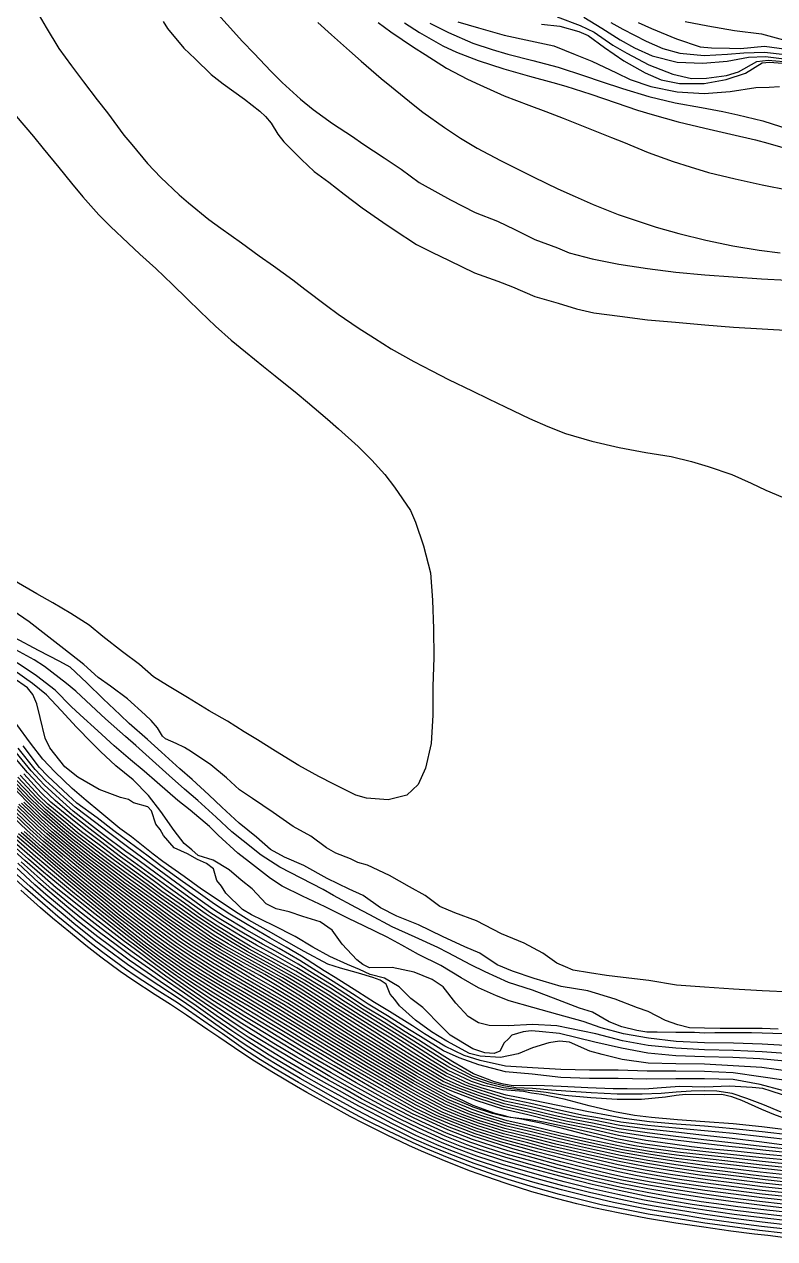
# Model space of a CAD drawing. Header units: feet. Extents: x 333642 to 335017, y 470420 to 471851.
# Drawn here: x 334074.4 to 334204.7, y 470421.7 to 470632.4 of the extents above; entities that cross this region are included whole.
import ezdxf

# ---------------------------------------------------------------- set-up
doc = ezdxf.new("R2010")
doc.units = ezdxf.units.FT
doc.header["$MEASUREMENT"] = 0
doc.layers.add('Contour', color=7, linetype='CONTINUOUS', true_color=0xffffff)

msp = doc.modelspace()

# ---------------------------------------------------------------- linework, layer by layer
at = {"layer": 'Contour', "color": 18, "linetype": 'Continuous', "true_color": 0x000000}
for points, elevation in [([(334076.979552, 470633.920244), (334078.205932, 470631.845445), (334080.414683, 470628.182269), (334082.605367, 470625.211816), (334084.703238, 470622.395664), (334087.08535, 470619.274865), (334088.836741, 470617.020813), (334091.672049, 470613.181099), (334093.07655, 470611.551765), (334095.797358, 470608.270238), (334098.089906, 470605.796779), (334101.313159, 470602.795574), (334102.906231, 470601.43143), (334106.462588, 470598.502908), (334108.511504, 470596.996484), (334112.10033, 470594.498028), (334115.206108, 470592.232044), (334117.680884, 470590.501003), (334121.012266, 470588.028168), (334123.102031, 470586.430143), (334126.866004, 470583.607769), (334128.874116, 470582.105324), (334132.360256, 470579.719165), (334135.171798, 470577.902594), (334138.091135, 470576.077236), (334142.048365, 470573.904387), (334145.133857, 470572.261932), (334148.067497, 470570.765263), (334152.163401, 470568.788939), (334154.960263, 470567.430376), (334157.858791, 470565.991425), (334162.123286, 470564.012929), (334165.309265, 470562.580624), (334168.377596, 470561.369606), (334172.89337, 470560.04834), (334177.650691, 470558.953393), (334182.286482, 470558.064121), (334186.703054, 470557.417387), (334190.219203, 470556.535754), (334193.122369, 470555.661706), (334197.22864, 470554.283681), (334200.556708, 470552.760112), (334203.121415, 470551.569858), (334207.138943, 470549.888614)], -2), ([(334107.410942, 470634.806922), (334109.634646, 470632.36286), (334112.312459, 470629.440135), (334114.300557, 470627.320644), (334117.229667, 470624.257002), (334119.195837, 470622.271463), (334122.35656, 470619.403697), (334124.544856, 470617.5871), (334127.896651, 470615.177819), (334131.406715, 470612.922215), (334133.152819, 470611.635556), (334136.877359, 470609.2416), (334139.811866, 470607.252986), (334142.960814, 470604.928699), (334146.191436, 470603.158868), (334148.416176, 470601.930282), (334152.673772, 470599.752158), (334156.528223, 470598.243323), (334159.551466, 470596.77948), (334163.056352, 470595.024399), (334166.97722, 470593.593976), (334169.014208, 470592.725924), (334172.961769, 470591.684337), (334177.608938, 470590.795991), (334182.606715, 470590.003012), (334187.50984, 470589.379983), (334192.527245, 470588.921045), (334197.468041, 470588.5727), (334202.345294, 470588.221778), (334206.825021, 470587.989611)], -3), ([(334098.529482, 470632.886872), (334099.240383, 470631.668311), (334102.094165, 470628.253099), (334104.050388, 470626.37803), (334106.869637, 470623.658296), (334108.917687, 470622.089483), (334112.646019, 470619.411631), (334115.317492, 470617.325261), (334116.282218, 470616.394589), (334117.237901, 470615.241585), (334118.440666, 470613.3499), (334119.46095, 470612.02591), (334122.507828, 470608.938386), (334124.731597, 470606.872521), (334127.280102, 470604.979213), (334129.919227, 470602.93237), (334133.080406, 470600.541812), (334136.633301, 470598.08411), (334138.623355, 470596.714868), (334142.483644, 470594.171434), (334145.162641, 470592.854555), (334148.143393, 470591.389562), (334152.527197, 470589.252289), (334156.578094, 470587.842324), (334159.165729, 470586.819167), (334163.022144, 470585.176377), (334167.064107, 470583.999452), (334170.262507, 470582.995657), (334173.269188, 470582.339383), (334177.788603, 470581.741127), (334182.575175, 470581.107115), (334187.465468, 470580.681315), (334192.518799, 470580.266648), (334197.512725, 470579.849538), (334202.513508, 470579.575537), (334207.4891, 470579.274511)], -2.5), ([(334125.37853, 470632.712686), (334127.735895, 470630.545969), (334130.857136, 470627.779021), (334132.89289, 470626.013823), (334136.356471, 470623.007536), (334138.145173, 470621.519819), (334141.919126, 470618.454921), (334143.614928, 470617.121363), (334147.351911, 470614.47746), (334150.128674, 470612.656142), (334153.041837, 470610.925524), (334157.055541, 470608.771389), (334159.711102, 470607.417647), (334162.830201, 470605.86105), (334167.032847, 470603.844059), (334170.004239, 470602.516081), (334173.158367, 470601.152392), (334177.51415, 470599.410913), (334181.675921, 470597.989733), (334184.094126, 470597.188691), (334188.043467, 470596.077797), (334192.704728, 470594.955281), (334197.386075, 470593.95006), (334201.952711, 470593.188496), (334205.619645, 470592.718275)], -3.5), ([(334135.806473, 470632.695818), (334138.01703, 470631.091394), (334141.940155, 470628.449194), (334144.01088, 470627.137493), (334147.723537, 470624.809042), (334151.352552, 470622.87939), (334153.46851, 470621.874519), (334157.726383, 470619.988066), (334161.987423, 470618.376398), (334164.942505, 470617.256916), (334167.954641, 470616.111643), (334172.295274, 470614.40216), (334176.310591, 470612.777186), (334178.428921, 470611.924308), (334182.71058, 470610.173989), (334187.014533, 470608.601462), (334189.983907, 470607.639416), (334193.182823, 470606.691622), (334197.777689, 470605.564931), (334202.497782, 470604.552315), (334207.202633, 470603.603098)], -4), ([(334140.41824, 470632.674588), (334143.025743, 470630.985267), (334147.053074, 470628.678763), (334149.439642, 470627.576851), (334153.176321, 470626.098089), (334157.62631, 470624.662414), (334162.077705, 470623.423524), (334166.148, 470622.281696), (334168.386134, 470621.653387), (334172.730281, 470620.256982), (334177.152583, 470618.747432), (334180.827023, 470617.525109), (334183.390387, 470616.73366), (334187.920604, 470615.46937), (334192.51379, 470614.381882), (334197.069276, 470613.343177), (334201.317229, 470612.335249), (334203.449234, 470611.789465), (334207.710175, 470610.540515)], -4.5), ([(334144.822557, 470632.621453), (334148.03032, 470630.950441), (334152.262554, 470629.102262), (334155.620106, 470628.041041), (334158.346301, 470627.206261), (334162.702852, 470626.092894), (334167.053889, 470624.961194), (334171.632749, 470623.430006), (334174.567046, 470622.492725), (334178.252414, 470621.285577), (334182.788691, 470619.87256), (334187.405072, 470618.795822), (334191.975549, 470617.934983), (334195.652033, 470617.264203), (334198.269964, 470616.698344), (334202.599248, 470615.660073), (334207.126311, 470614.207816)], -5), ([(334149.63967, 470632.83135), (334153.245572, 470631.772122), (334157.729874, 470630.514146), (334162.255409, 470629.513411), (334166.316866, 470628.646407), (334170.030864, 470627.176933), (334172.948525, 470626.0122), (334177.202921, 470623.995406), (334179.548197, 470622.807449), (334183.155833, 470621.608448), (334187.760001, 470620.653799), (334192.43619, 470620.368032), (334196.935236, 470620.747336), (334201.39761, 470621.459243), (334203.693581, 470621.472175), (334205.475253, 470621.608206)], -5.5), ([(334164.211618, 470632.438107), (334167.347294, 470632.076175), (334170.670133, 470631.138301), (334172.263042, 470630.464138), (334175.11186, 470628.357743), (334178.484604, 470626.052103), (334182.19544, 470623.983127), (334184.955689, 470622.761328), (334188.158185, 470622.107025), (334192.424097, 470622.114239), (334196.22668, 470622.791445), (334199.569165, 470623.941683), (334202.46723, 470625.708339), (334203.781235, 470625.833885), (334206.032662, 470625.66635)], -6), ([(334166.885427, 470633.72228), (334170.874529, 470632.17886), (334173.349821, 470631.021464), (334176.591315, 470628.78278), (334179.009705, 470627.375399), (334182.815825, 470625.382055), (334187.007321, 470623.73544), (334190.242093, 470623.005032), (334192.814388, 470623.04254), (334196.280776, 470623.530809), (334198.40099, 470624.169056), (334201.583097, 470625.953316), (334203.51262, 470626.192574), (334206.20887, 470625.916516)], -6.5), ([(334171.519603, 470633.614606), (334174.678348, 470631.73374), (334177.822516, 470629.69613), (334180.335608, 470628.336679), (334183.366403, 470626.93261), (334187.724958, 470625.819559), (334192.18663, 470625.628023), (334196.39988, 470625.974626), (334200.097027, 470626.719882), (334203.051147, 470626.807053), (334206.323982, 470626.418868)], -7), ([(334176.192114, 470632.719634), (334178.329777, 470631.5424), (334182.334413, 470629.45816), (334185.229616, 470628.177194), (334188.1954, 470627.401031), (334192.398548, 470627.006406), (334196.454605, 470627.218198), (334199.310409, 470627.456341), (334202.919786, 470627.563), (334206.480789, 470627.13687)], -7.5), ([(334180.973375, 470632.709554), (334183.289451, 470631.667321), (334187.615513, 470629.861031), (334191.71271, 470628.491129), (334193.679559, 470628.339599), (334196.828321, 470628.282313), (334198.700056, 470628.190979), (334202.884578, 470628.630682), (334206.728162, 470628.054178)], -8), ([(334189.144543, 470632.882692), (334193.085062, 470632.140879), (334197.694155, 470631.342839), (334202.343656, 470630.740536), (334206.808987, 470629.54992)], -8.5), ([(334072.974521, 470616.450372), (334075.986501, 470612.918736), (334077.714182, 470610.838343), (334080.395666, 470607.529533), (334082.575204, 470604.841085), (334084.572138, 470602.48502), (334087.360592, 470599.346931), (334089.349857, 470597.324168), (334092.418435, 470594.416409), (334094.454303, 470592.481202), (334097.215541, 470589.997238), (334100.148686, 470587.215817), (334102.655442, 470584.764203), (334104.951209, 470582.578918), (334107.614857, 470580.026586), (334110.307937, 470577.595711), (334112.780747, 470575.532424), (334115.927179, 470573.015014), (334117.947106, 470571.390979), (334121.778148, 470568.301142), (334123.576904, 470566.795415), (334127.068446, 470563.87924), (334128.964408, 470562.211457), (334132.337188, 470559.104745), (334134.717251, 470556.787615), (334136.980904, 470554.26547), (334138.669345, 470552.082996), (334141.420274, 470548.031543), (334142.336447, 470545.991593), (334143.675376, 470541.884575), (334144.908901, 470537.206904), (334145.275318, 470532.466246), (334145.433352, 470527.482176), (334145.513215, 470522.496079), (334145.299824, 470517.488758), (334145.323487, 470512.496782), (334145.054139, 470507.606223), (334144.059319, 470503.286211), (334142.773025, 470500.461889), (334140.786216, 470498.639939), (334137.568824, 470497.794185), (334133.810092, 470498.125575), (334131.979709, 470498.628457), (334128.114565, 470500.50401), (334125.511159, 470501.883946), (334122.082492, 470503.779137), (334117.992299, 470506.246286), (334114.868149, 470508.242485), (334112.601794, 470509.597066), (334109.688415, 470511.480753), (334106.473895, 470513.230621), (334102.752704, 470515.57241), (334099.286915, 470517.630335), (334096.827917, 470519.156754), (334094.386546, 470521.297223), (334091.472212, 470523.503859), (334088.035877, 470526.16319), (334085.65441, 470528.122628), (334082.470732, 470530.175098), (334079.341898, 470532.005577), (334076.608704, 470533.534689), (334072.724811, 470535.845001)], -1.5), ([(334207.496653, 470464.42322), (334202.493091, 470464.674364), (334197.508199, 470464.950474), (334192.499192, 470465.296759), (334187.608335, 470465.672186), (334182.826835, 470466.435861), (334178.345813, 470466.995715), (334175.438463, 470467.313132), (334172.51392, 470467.78813), (334169.697633, 470468.232707), (334168.321871, 470468.832813), (334166.865233, 470469.480321), (334164.422167, 470471.176161), (334161.166403, 470472.938012), (334157.255208, 470474.567868), (334152.885924, 470476.805479), (334149.122406, 470478.218561), (334146.553996, 470479.302087), (334144.014049, 470481.216611), (334141.274919, 470482.722301), (334137.807729, 470484.685205), (334133.954415, 470486.500625), (334132.332124, 470486.937505), (334131.022088, 470487.589374), (334128.468233, 470488.562776), (334126.855684, 470489.475283), (334124.170151, 470491.488696), (334121.084574, 470493.192047), (334117.629139, 470495.609562), (334114.050088, 470498.049861), (334111.745927, 470499.545523), (334109.496347, 470501.658302), (334106.770784, 470503.860456), (334103.406955, 470506.139735), (334102.191105, 470506.912815), (334100.788856, 470507.609067), (334098.937365, 470508.377922), (334098.42698, 470508.886371), (334097.553179, 470510.333151), (334096.406759, 470511.569325), (334095.386222, 470512.555398), (334092.317708, 470515.319966), (334089.381716, 470517.513618), (334087.213898, 470519.045668), (334084.730117, 470521.323191), (334081.284771, 470524.024842), (334078.146381, 470526.445296), (334075.236448, 470528.696547), (334072.483884, 470530.626991)], -2), ([(334207.557657, 470457.177693), (334204.360034, 470457.261937), (334202.498768, 470457.329665), (334200.651575, 470457.370112), (334197.490196, 470457.373472), (334194.256919, 470457.38862), (334192.498368, 470457.345917), (334190.740339, 470457.415769), (334187.505039, 470457.416995), (334184.277931, 470457.480668), (334182.491002, 470457.487954), (334180.756999, 470457.773326), (334178.13182, 470458.412219), (334175.9489, 470459.31463), (334173.036847, 470460.964215), (334170.78529, 470461.665656), (334166.99956, 470463.119031), (334162.632876, 470464.786526), (334158.45701, 470466.12934), (334154.416367, 470467.960659), (334151.927518, 470469.189446), (334147.960186, 470471.246401), (334146.203762, 470472.2118), (334142.265103, 470473.991029), (334138.240639, 470475.792272), (334134.363216, 470477.864998), (334131.952854, 470479.10133), (334128.091842, 470481.18905), (334126.267235, 470482.228119), (334122.446504, 470484.194008), (334118.789884, 470486.112368), (334115.518515, 470488.228594), (334112.409067, 470490.690516), (334110.459809, 470492.28299), (334107.713983, 470494.794005), (334104.52019, 470497.687879), (334102.226998, 470499.670798), (334099.57362, 470502.030788), (334097.244082, 470504.1461), (334093.782612, 470507.221945), (334091.973681, 470508.790023), (334088.477452, 470511.865866), (334086.914235, 470513.3468), (334083.371387, 470516.692116), (334081.708288, 470518.021059), (334077.931768, 470520.936644), (334076.113391, 470522.110064), (334072.332125, 470524.21328)], -3), ([(334205.244111, 470458.003263), (334202.510244, 470458.116594), (334199.769433, 470458.111699), (334197.499653, 470458.127215), (334195.196235, 470458.130658), (334192.496824, 470458.208546), (334189.860279, 470458.243017), (334187.852679, 470458.768737), (334185.728179, 470459.49934), (334182.723484, 470461.059844), (334180.82213, 470461.735061), (334176.975705, 470463.211199), (334172.252604, 470464.67959), (334167.575227, 470465.447032), (334162.93425, 470466.809688), (334159.16435, 470468.061187), (334156.479138, 470469.172011), (334153.504971, 470471.213356), (334150.850857, 470472.320282), (334147.004156, 470474.078503), (334142.809488, 470476.123829), (334139.063956, 470477.629286), (334136.228963, 470479.044777), (334133.216574, 470481.223498), (334130.800055, 470482.287462), (334126.970015, 470484.181374), (334122.950326, 470486.423268), (334119.565558, 470487.882648), (334117.150509, 470489.200407), (334114.700928, 470491.32562), (334111.688088, 470493.779458), (334108.692386, 470496.539276), (334106.441374, 470498.666152), (334103.538849, 470501.313966), (334101.392964, 470503.194327), (334098.226142, 470506.058078), (334095.772582, 470508.277944), (334092.621162, 470511.071163), (334091.041706, 470512.555788), (334088.113929, 470515.365668), (334085.242643, 470518.13323), (334082.353483, 470520.818711), (334080.551267, 470521.805148), (334076.851769, 470523.757723), (334072.765576, 470525.950197)], -2.5), ([(334207.359272, 470453.727562), (334202.465344, 470454.099155), (334197.502849, 470454.320272), (334192.496292, 470454.431917), (334187.527221, 470454.732891), (334182.683712, 470455.154471), (334178.239561, 470455.990203), (334173.598721, 470457.180497), (334171.382018, 470457.661909), (334166.872993, 470458.567585), (334162.634591, 470458.80308), (334158.406348, 470458.611295), (334155.100907, 470458.680892), (334153.26094, 470459.106186), (334151.478367, 470460.202337), (334149.309817, 470462.541593), (334147.123742, 470465.366546), (334145.220049, 470466.636596), (334142.062862, 470467.912785), (334138.256675, 470468.707529), (334134.320288, 470468.674542), (334133.189552, 470469.265022), (334132.109063, 470470.069476), (334129.608117, 470472.775536), (334127.871726, 470475.220219), (334125.795166, 470476.659136), (334122.738344, 470477.551092), (334120.403362, 470478.350451), (334118.128177, 470478.902179), (334116.404027, 470479.765089), (334113.951476, 470482.372374), (334112.046386, 470483.844951), (334109.942798, 470485.680895), (334107.197376, 470487.365167), (334104.574667, 470488.130725), (334103.472394, 470489.108253), (334102.168166, 470490.260124), (334100.412198, 470492.479954), (334098.106664, 470495.791194), (334095.976852, 470498.555682), (334093.287777, 470501.297142), (334090.303427, 470503.725931), (334087.666077, 470506.217992), (334086.120922, 470507.700856), (334083.443225, 470510.415735), (334080.823168, 470513.332193), (334078.24547, 470516.041678), (334075.839659, 470517.979757), (334072.666641, 470520.254558)], -4), ([(334207.529336, 470455.147165), (334202.476138, 470455.405372), (334197.505138, 470455.612059), (334192.494735, 470455.67119), (334187.541996, 470455.859217), (334182.746682, 470456.436138), (334178.425428, 470457.216712), (334174.555888, 470458.258054), (334171.393692, 470459.317905), (334167.027164, 470460.53962), (334162.66643, 470461.754339), (334158.578131, 470462.95833), (334156.380971, 470463.82134), (334153.24046, 470465.180107), (334150.232552, 470466.948567), (334146.68805, 470469.065334), (334142.821058, 470470.985423), (334139.917483, 470472.60735), (334137.377928, 470473.96412), (334133.346918, 470475.965458), (334130.664895, 470477.234959), (334126.647874, 470479.236443), (334122.728866, 470481.083244), (334119.191986, 470482.852515), (334117.128433, 470484.14804), (334113.493236, 470486.976986), (334111.489198, 470488.53518), (334108.076806, 470491.707713), (334106.56003, 470493.188874), (334103.182883, 470496.006067), (334101.080409, 470497.676376), (334097.479938, 470500.842266), (334095.200826, 470502.792737), (334092.819402, 470504.784271), (334090.019271, 470507.18232), (334087.168629, 470509.764349), (334084.133542, 470512.576454), (334082.566768, 470514.021983), (334079.7528, 470516.826024), (334076.512072, 470519.359854), (334073.153873, 470521.612468)], -3.5), ([(334206.484374, 470452.490318), (334202.065416, 470452.867634), (334197.372445, 470453.086731), (334192.497942, 470453.195364), (334187.509907, 470453.399907), (334182.641355, 470453.87917), (334178.073598, 470454.745705), (334173.440809, 470455.751919), (334170.388615, 470456.530863), (334167.313382, 470457.282397), (334163.75572, 470457.60498), (334162.368643, 470457.730341), (334161.027096, 470457.567984), (334159.042004, 470456.98212), (334158.448993, 470456.33573), (334157.71264, 470455.661062), (334156.941189, 470454.17297), (334155.9457, 470453.821292), (334154.341161, 470453.931233), (334152.279853, 470454.598402), (334148.324573, 470456.977174), (334146.872775, 470458.407282), (334143.576224, 470461.748844), (334141.499615, 470463.364243), (334139.471612, 470465.346146), (334136.906815, 470466.879703), (334134.432885, 470467.530876), (334132.613697, 470468.362281), (334130.498469, 470469.223086), (334127.461813, 470470.598612), (334124.498334, 470472.245808), (334121.404272, 470474.086321), (334117.684072, 470475.994004), (334113.835011, 470477.883929), (334112.283129, 470478.810134), (334109.390056, 470481.643766), (334108.620429, 470482.804571), (334107.857807, 470483.808321), (334107.273737, 470485.823785), (334106.026144, 470486.773486), (334104.485043, 470487.434668), (334102.723352, 470488.414861), (334100.419462, 470489.462326), (334098.578076, 470491.635343), (334097.965686, 470492.658484), (334097.22019, 470493.583269), (334096.497272, 470495.899914), (334095.842539, 470496.571482), (334093.383176, 470497.31801), (334092.50474, 470497.869471), (334091.120159, 470498.241436), (334087.416655, 470499.582038), (334083.688751, 470501.719759), (334081.473157, 470503.557039), (334078.861869, 470506.813636), (334078.048799, 470508.505595), (334077.171362, 470512.090579), (334076.575325, 470514.474648), (334075.870383, 470516.074829), (334074.973392, 470517.271197), (334072.467249, 470519.009939)], -4.5), ([(334207.385648, 470450.690847), (334202.454582, 470451.356281), (334197.476262, 470451.666783), (334192.500017, 470451.949624), (334187.523604, 470452.013499), (334182.688904, 470452.088376), (334178.203659, 470452.731955), (334174.702793, 470453.607286), (334172.563445, 470454.215186), (334169.036293, 470455.77052), (334167.307929, 470455.947022), (334165.469357, 470455.654804), (334162.595045, 470454.80032), (334160.135647, 470453.762963), (334157.090943, 470453.084518), (334153.523956, 470453.322736), (334151.683063, 470453.807646), (334147.734494, 470455.929828), (334145.114838, 470457.572996), (334142.287901, 470459.604312), (334139.545659, 470462.085453), (334138.70709, 470463.182173), (334137.893831, 470464.075202), (334137.20723, 470465.802769), (334136.158404, 470466.540793), (334134.901453, 470466.989134), (334132.43248, 470467.718551), (334129.287778, 470468.597539), (334127.120051, 470469.307565), (334122.999349, 470471.475626), (334121.120079, 470472.546535), (334117.321842, 470474.717338), (334113.409653, 470476.924998), (334111.08943, 470478.35069), (334107.687368, 470480.637722), (334105.189854, 470482.307183), (334102.184741, 470484.492713), (334098.464698, 470487.109108), (334096.786065, 470488.41336), (334093.005037, 470491.365407), (334091.006566, 470492.850312), (334087.520307, 470495.731351), (334085.161991, 470497.669573), (334082.711669, 470499.796281), (334079.713099, 470502.668985), (334077.634337, 470504.853272), (334075.507679, 470507.648659), (334073.142872, 470510.907816)], -5), ([(334205.758798, 470443.607931), (334202.595851, 470444.961813), (334199.807075, 470445.999905), (334197.30584, 470446.830428), (334194.615791, 470447.269222), (334192.457085, 470447.335319), (334190.183206, 470447.251486), (334187.544202, 470447.10648), (334184.973832, 470446.869254), (334181.633916, 470446.739498), (334177.321465, 470446.75183), (334172.803167, 470446.962248), (334168.40766, 470447.233261), (334165.896716, 470447.437614), (334162.644125, 470447.744377), (334159.713166, 470447.831579), (334157.599788, 470448.186586), (334155.483029, 470448.71531), (334152.317386, 470449.816081), (334148.344833, 470451.917615), (334146.395694, 470453.12933), (334142.668078, 470455.519419), (334139.806945, 470457.326057), (334137.010237, 470459.119519), (334133.141436, 470461.496112), (334130.85489, 470462.976968), (334127.549244, 470465.106565), (334124.215422, 470467.171845), (334121.744351, 470468.661752), (334117.693501, 470470.954092), (334114.690565, 470472.596118), (334112.226829, 470474.066329), (334108.245551, 470476.49104), (334105.973984, 470477.950509), (334102.475995, 470480.475381), (334099.760818, 470482.380482), (334097.236941, 470484.238861), (334093.395122, 470487.024211), (334091.727136, 470488.201899), (334087.866599, 470491.148972), (334085.827776, 470492.706501), (334082.663099, 470495.230188), (334079.755527, 470497.707011), (334077.627136, 470499.719438), (334074.959029, 470502.577326), (334072.688919, 470505.236344)], -7), ([(334206.024859, 470446.627157), (334204.04683, 470447.252734), (334202.581439, 470447.718289), (334200.729253, 470447.91167), (334196.82124, 470448.10208), (334192.511036, 470447.962182), (334188.116445, 470448.051269), (334184.273337, 470447.785152), (334182.112666, 470447.586645), (334179.053976, 470447.640079), (334176.608054, 470447.687702), (334172.213567, 470447.862116), (334167.605178, 470448.087613), (334163.283101, 470448.261641), (334159.255942, 470448.190047), (334157.587327, 470448.487525), (334156.036194, 470448.879809), (334152.394893, 470450.266888), (334148.795637, 470452.336392), (334146.915362, 470453.528077), (334142.896203, 470456.094164), (334140.511998, 470457.572113), (334137.194393, 470459.696772), (334133.369042, 470462.019558), (334131.539763, 470463.228696), (334127.757323, 470465.681485), (334124.924991, 470467.439924), (334121.962342, 470469.283481), (334118.016379, 470471.531753), (334115.785221, 470472.779439), (334112.487203, 470474.686609), (334108.506097, 470477.069297), (334106.623767, 470478.273235), (334102.760617, 470481.08471), (334100.659113, 470482.590843), (334097.498351, 470484.902335), (334094.125936, 470487.37746), (334092.060494, 470488.850604), (334088.170291, 470491.760962), (334086.589672, 470492.983065), (334082.92177, 470495.862175), (334080.492884, 470497.960917), (334077.873101, 470500.441171), (334075.628515, 470502.82976), (334072.993194, 470506.014627)], -6.5), ([(334206.02451, 470447.359582), (334202.115393, 470448.421614), (334197.431601, 470449.288084), (334192.498883, 470449.402643), (334187.511858, 470449.380176), (334182.478484, 470449.319336), (334177.505249, 470449.447939), (334172.512455, 470449.466608), (334167.520822, 470449.631175), (334162.549608, 470450.197975), (334157.909976, 470450.609685), (334153.318981, 470451.807314), (334149.869795, 470453.046432), (334147.14696, 470454.245764), (334143.178304, 470456.718121), (334141.26236, 470457.899795), (334137.430791, 470460.347782), (334134.079983, 470462.375187), (334132.020856, 470463.735534), (334128.028834, 470466.300695), (334125.687671, 470467.749655), (334122.21284, 470469.949509), (334118.625124, 470472.008155), (334116.677637, 470473.129034), (334112.74267, 470475.374961), (334109.075159, 470477.563879), (334107.114263, 470478.829807), (334103.160765, 470481.695154), (334101.534229, 470482.876911), (334097.800582, 470485.604267), (334095.014343, 470487.715336), (334092.347159, 470489.661115), (334089.031345, 470492.116735), (334086.854522, 470493.805244), (334083.218099, 470496.565016), (334081.250816, 470498.271022), (334078.109731, 470501.186628), (334076.299808, 470503.08315), (334073.329122, 470506.77618)], -6), ([(334206.67733, 470449.084051), (334202.242036, 470449.757524), (334197.452592, 470450.410037), (334192.500595, 470450.677292), (334187.505029, 470450.705098), (334182.497839, 470450.7259), (334177.509852, 470450.884692), (334172.509342, 470450.887949), (334167.512031, 470451.00814), (334162.607762, 470451.306381), (334157.95227, 470451.60912), (334153.514953, 470452.588791), (334150.767974, 470453.473017), (334147.400111, 470455.054482), (334143.903467, 470457.233598), (334141.80714, 470458.56932), (334137.790407, 470461.095007), (334135.214319, 470462.636209), (334132.3109, 470464.486591), (334128.362031, 470466.967155), (334126.486918, 470468.12393), (334122.534261, 470470.675629), (334119.842922, 470472.240494), (334117.017296, 470473.884468), (334113.073921, 470476.161266), (334110.086813, 470477.970953), (334107.405502, 470479.728489), (334104.163425, 470481.999502), (334101.882725, 470483.670633), (334098.127336, 470486.366362), (334095.914232, 470488.062801), (334092.627096, 470490.487833), (334089.948573, 470492.427501), (334087.053807, 470494.676693), (334083.520145, 470497.254543), (334082.021465, 470498.601564), (334078.447433, 470501.989497), (334077.052542, 470503.424879), (334074.226997, 470507.177954)], -5.5), ([(334207.532835, 470438.765841), (334202.475761, 470439.35906), (334197.456432, 470439.894255), (334192.489168, 470440.368646), (334187.51532, 470440.850875), (334182.660725, 470441.283026), (334177.934508, 470441.889411), (334173.618018, 470442.70612), (334171.465964, 470443.0242), (334167.048026, 470444.027779), (334162.332952, 470445.100277), (334157.951582, 470446.04367), (334153.511482, 470447.40384), (334150.983027, 470448.315145), (334147.498057, 470449.90833), (334143.684107, 470452.178199), (334141.807915, 470453.325283), (334137.768195, 470455.904177), (334135.232394, 470457.483337), (334132.302527, 470459.320357), (334128.320815, 470461.857751), (334126.434354, 470463.064355), (334122.660015, 470465.464078), (334119.845608, 470467.153327), (334116.898869, 470468.819765), (334112.927079, 470471.011881), (334109.769523, 470472.831023), (334107.359454, 470474.29855), (334103.514719, 470476.916422), (334101.673179, 470478.196064), (334097.870102, 470480.912773), (334095.383523, 470482.747765), (334092.463694, 470484.85976), (334089.210074, 470487.250657), (334087.009087, 470488.914474), (334083.248, 470491.771782), (334081.587899, 470493.160491), (334078.088091, 470496.150794), (334076.056564, 470498.08392), (334073.076327, 470501.253539)], -9), ([(334207.546275, 470439.604326), (334202.458649, 470440.22216), (334197.456717, 470440.728834), (334192.489738, 470441.163453), (334187.642204, 470441.55772), (334182.937592, 470441.9494), (334178.539673, 470442.505643), (334176.376499, 470442.916942), (334172.076474, 470443.700501), (334167.336972, 470444.702252), (334162.534418, 470445.692679), (334158.032248, 470446.575113), (334153.686157, 470447.822395), (334151.648676, 470448.543472), (334147.686073, 470450.402707), (334144.353014, 470452.411757), (334142.044374, 470453.857562), (334138.023569, 470456.433489), (334136.030604, 470457.683841), (334132.520952, 470459.861934), (334128.765104, 470462.243072), (334126.899354, 470463.427566), (334122.857625, 470465.987173), (334120.493946, 470467.384164), (334117.075317, 470469.319349), (334113.120959, 470471.487946), (334110.491976, 470473.034435), (334107.570662, 470474.828569), (334104.09723, 470477.154257), (334101.856045, 470478.73676), (334098.071775, 470481.407955), (334095.991959, 470482.960564), (334092.661993, 470485.386082), (334089.813971, 470487.460641), (334087.186851, 470489.448583), (334083.657973, 470492.094573), (334081.947271, 470493.515582), (334078.270996, 470496.587532), (334076.507597, 470498.261032), (334073.277232, 470501.730799)], -8.5), ([(334207.547837, 470440.440239), (334202.441564, 470441.08523), (334197.456999, 470441.563539), (334192.558978, 470441.915772), (334187.798315, 470442.303473), (334183.28731, 470442.661258), (334180.343817, 470443.010598), (334176.875766, 470443.692179), (334172.454728, 470444.719701), (334168.132143, 470445.852048), (334164.16466, 470446.653533), (334162.473312, 470446.934812), (334161.043544, 470447.173675), (334157.461428, 470447.493267), (334154.131561, 470448.262845), (334152.007982, 470448.959748), (334147.894741, 470450.913146), (334145.041361, 470452.648236), (334142.264205, 470454.405368), (334138.442468, 470456.856303), (334136.614926, 470458.014305), (334132.727638, 470460.414481), (334129.456746, 470462.4866), (334127.128623, 470463.967717), (334123.072809, 470466.508126), (334121.140493, 470467.632809), (334117.245225, 470469.833218), (334113.333207, 470471.953136), (334111.205482, 470473.233203), (334107.765521, 470475.361388), (334104.686718, 470477.383763), (334102.028412, 470479.284756), (334098.285958, 470481.894051), (334096.588588, 470483.180176), (334092.873094, 470485.91485), (334090.439051, 470487.681138), (334087.393888, 470490.003361), (334084.3515, 470492.27332), (334082.16858, 470494.043925), (334078.499669, 470497.056879), (334076.990486, 470498.489126), (334073.684675, 470502.074113)], -8), ([(334208.276765, 470441.808532), (334204.521527, 470443.205466), (334202.407438, 470444.066471), (334198.964013, 470445.630596), (334197.229353, 470446.258582), (334195.494439, 470446.694975), (334192.462761, 470446.640772), (334189.161948, 470446.697379), (334187.545341, 470446.481307), (334185.708709, 470446.234941), (334181.529849, 470445.832513), (334177.340671, 470445.81404), (334172.749957, 470446.088444), (334168.24423, 470446.524467), (334164.968318, 470447.010137), (334162.54314, 470447.311605), (334160.42265, 470447.510875), (334157.560405, 470447.854994), (334154.826482, 470448.511489), (334152.194594, 470449.387133), (334148.115667, 470451.420508), (334145.725275, 470452.886844), (334142.465431, 470454.962388), (334139.117917, 470457.096594), (334136.820956, 470458.560761), (334132.929109, 470460.960778), (334130.155444, 470462.729909), (334127.341099, 470464.530414), (334123.530399, 470466.887788), (334121.530675, 470468.055449), (334117.423743, 470470.363401), (334113.611555, 470472.398756), (334111.889841, 470473.463506), (334107.972887, 470475.900424), (334105.303671, 470477.636392), (334102.237, 470479.865546), (334098.894802, 470482.199061), (334096.988874, 470483.633183), (334093.123643, 470486.466818), (334091.084652, 470487.927673), (334087.620331, 470490.572306), (334085.081751, 470492.479664), (334082.406392, 470494.620217), (334079.019885, 470497.432759), (334077.364637, 470498.999951), (334074.304646, 470502.319476)], -7.5), ([(334207.744394, 470436.494928), (334203.116536, 470436.982781), (334199.633376, 470437.365069), (334196.72056, 470437.68153), (334192.213902, 470438.17407), (334187.447035, 470438.728382), (334182.534961, 470439.392981), (334177.631892, 470440.159519), (334172.912962, 470441.170032), (334168.428593, 470442.065642), (334165.964366, 470442.600359), (334161.912053, 470443.621914), (334157.611638, 470444.575687), (334153.116198, 470446.020324), (334149.012965, 470447.620972), (334146.891537, 470448.496108), (334142.804315, 470450.867569), (334140.029315, 470452.538769), (334137.160098, 470454.334206), (334133.222909, 470456.753993), (334131.293433, 470457.964857), (334127.634841, 470460.325328), (334124.433185, 470462.420837), (334122.076924, 470463.900165), (334118.03017, 470466.420122), (334116.16652, 470467.48873), (334112.432758, 470469.539395), (334108.417422, 470471.82914), (334106.145792, 470473.204334), (334102.668735, 470475.545191), (334100.072273, 470477.364934), (334097.267615, 470479.427483), (334093.570287, 470482.116893), (334091.879854, 470483.364439), (334088.017613, 470486.288283), (334086.019183, 470487.821702), (334082.734595, 470490.452002), (334080.15827, 470492.605002), (334077.593763, 470494.883884), (334074.767091, 470497.589111), (334072.578788, 470499.868319)], -10.5), ([(334207.948563, 470437.09066), (334203.570285, 470437.556872), (334201.457546, 470437.751695), (334197.031994, 470438.309037), (334192.356783, 470438.83834), (334187.515573, 470439.385211), (334182.548377, 470440.042309), (334177.685757, 470440.736958), (334173.043411, 470441.692838), (334168.991276, 470442.462867), (334166.576697, 470442.974693), (334162.05312, 470444.092763), (334157.717612, 470445.051386), (334153.238549, 470446.483822), (334149.656208, 470447.86136), (334147.110516, 470448.956283), (334143.019117, 470451.34201), (334140.683416, 470452.7502), (334137.340878, 470454.850234), (334133.65183, 470457.1196), (334131.804228, 470458.290937), (334127.849401, 470460.839296), (334125.106073, 470462.632693), (334122.286342, 470464.420552), (334118.576523, 470466.710528), (334116.524376, 470467.87249), (334112.588012, 470470.027369), (334108.608408, 470472.27765), (334106.704345, 470473.422613), (334102.857903, 470476.051878), (334100.690225, 470477.560731), (334097.467681, 470479.919473), (334094.16061, 470482.325193), (334092.077679, 470483.843889), (334088.207954, 470486.740601), (334086.529017, 470488.01771), (334082.895975, 470490.885595), (334080.635218, 470492.773466), (334077.763145, 470495.300825), (334075.19782, 470497.755745), (334072.73819, 470500.330241)], -10), ([(334205.901088, 470437.966868), (334201.970103, 470438.466923), (334197.268635, 470439.049895), (334192.469163, 470439.583836), (334187.515903, 470440.117985), (334182.595944, 470440.668283), (334177.789642, 470441.322162), (334173.282625, 470442.216377), (334170.234496, 470442.744999), (334166.85545, 470443.48979), (334162.208369, 470444.594812), (334157.837008, 470445.54949), (334153.363326, 470446.955655), (334150.315146, 470448.089307), (334147.309191, 470449.425525), (334143.255063, 470451.811716), (334141.339262, 470452.969885), (334137.544555, 470455.375133), (334134.435102, 470457.301247), (334132.066798, 470458.798065), (334128.081849, 470461.353788), (334125.777314, 470462.845291), (334122.473134, 470464.942258), (334119.20364, 470466.931958), (334116.71396, 470468.335176), (334112.744803, 470470.521017), (334109.049324, 470472.614576), (334107.119954, 470473.777382), (334103.073627, 470476.562841), (334101.309329, 470477.77904), (334097.671415, 470480.413772), (334094.769262, 470482.535599), (334092.271324, 470484.342312), (334088.629474, 470487.046634), (334086.839638, 470488.402855), (334083.067938, 470491.327926), (334081.114182, 470492.958053), (334077.927364, 470495.724239), (334075.626125, 470497.920799), (334072.898638, 470500.788789)], -9.5), ([(334207.513696, 470434.557435), (334202.508842, 470435.067212), (334197.482711, 470435.620762), (334192.571016, 470436.140786), (334187.799159, 470436.692482), (334183.275218, 470437.309056), (334180.39499, 470437.759027), (334176.943593, 470438.47496), (334172.474723, 470439.575423), (334168.082121, 470440.741538), (334164.056222, 470441.720562), (334162.346391, 470442.072619), (334160.742143, 470442.383055), (334157.752375, 470442.840653), (334155.661963, 470443.365351), (334152.325451, 470444.464164), (334148.124481, 470446.27248), (334145.334674, 470447.737266), (334142.265356, 470449.464705), (334138.263693, 470451.83776), (334136.445495, 470452.952613), (334132.618183, 470455.293807), (334129.314066, 470457.32803), (334127.030863, 470458.789166), (334123.025037, 470461.313803), (334120.744531, 470462.731241), (334117.27788, 470464.82674), (334113.522497, 470466.986145), (334111.691317, 470468.074576), (334107.796421, 470470.367475), (334104.358879, 470472.52578), (334102.141335, 470474.005855), (334098.258207, 470476.809775), (334096.651566, 470478.007606), (334092.909329, 470480.781244), (334090.403415, 470482.686211), (334087.504502, 470484.92464), (334084.47557, 470487.305006), (334082.213695, 470489.179775), (334078.727562, 470492.098771), (334077.05416, 470493.638481), (334073.488729, 470497.050025)], -12), ([(334207.515526, 470435.19854), (334202.507768, 470435.696054), (334197.52205, 470436.229218), (334192.717313, 470436.708997), (334188.11556, 470437.224705), (334184.683205, 470437.684156), (334181.778814, 470438.116833), (334177.282054, 470439.001199), (334172.681168, 470440.108647), (334168.10103, 470441.11496), (334164.543515, 470441.880194), (334162.242428, 470442.306347), (334158.789471, 470442.686051), (334157.567744, 470443.021476), (334156.137074, 470443.409097), (334152.312613, 470444.742098), (334148.304017, 470446.6977), (334145.920783, 470447.957364), (334142.438563, 470449.92854), (334138.757966, 470452.126901), (334136.788183, 470453.343239), (334132.806511, 470455.787987), (334129.974659, 470457.534479), (334127.238869, 470459.29087), (334123.2603, 470461.82494), (334121.409246, 470462.963213), (334117.493855, 470465.360486), (334114.397368, 470467.141514), (334111.977255, 470468.543796), (334108.010792, 470470.861495), (334104.962498, 470472.754862), (334102.318231, 470474.516813), (334098.851658, 470476.997809), (334096.871578, 470478.470385), (334093.086495, 470481.257973), (334090.935124, 470482.878059), (334087.673757, 470485.379748), (334084.990727, 470487.47275), (334082.39267, 470489.601658), (334079.200682, 470492.270879), (334077.242243, 470494.050074), (334073.909576, 470497.239359)], -11.5), ([(334207.517286, 470435.839657), (334202.575517, 470436.326202), (334197.756019, 470436.832992), (334193.220413, 470437.274604), (334190.24801, 470437.624121), (334186.894965, 470438.05218), (334182.297429, 470438.699767), (334177.551889, 470439.577177), (334172.829046, 470440.647031), (334168.245258, 470441.596522), (334165.204539, 470442.293245), (334161.785717, 470443.161013), (334157.517683, 470444.119424), (334153.007867, 470445.568202), (334148.636862, 470447.283627), (334146.483973, 470448.171265), (334142.613398, 470450.396311), (334139.386321, 470452.335098), (334136.980434, 470453.83265), (334133.007121, 470456.276404), (334130.637986, 470457.746167), (334127.437786, 470459.805643), (334123.754958, 470462.180234), (334121.826332, 470463.369033), (334117.739968, 470465.89445), (334115.286801, 470467.30484), (334112.221721, 470469.034075), (334108.214954, 470471.350198), (334105.560211, 470472.979554), (334102.49125, 470475.031955), (334099.458138, 470477.180104), (334097.07347, 470478.944353), (334093.268093, 470481.727372), (334091.456654, 470483.078419), (334087.842216, 470485.834567), (334085.50592, 470487.64286), (334082.566019, 470490.025466), (334079.678847, 470492.43854), (334077.421097, 470494.466109), (334074.336707, 470497.417998)], -11), ([(334207.67539, 470431.374417), (334202.99851, 470431.879859), (334198.963263, 470432.365556), (334196.570317, 470432.656481), (334192.134952, 470433.225588), (334187.406696, 470433.915519), (334182.562456, 470434.699098), (334177.750815, 470435.560302), (334173.098262, 470436.601041), (334169.469894, 470437.409492), (334166.699991, 470438.057729), (334162.190386, 470439.218312), (334157.709619, 470440.323391), (334153.249033, 470441.69805), (334149.961815, 470442.900964), (334147.198244, 470444.053956), (334143.029314, 470446.24893), (334140.542342, 470447.639967), (334137.303225, 470449.521809), (334133.305149, 470451.873307), (334131.458542, 470452.972442), (334127.625512, 470455.281404), (334124.292668, 470457.325), (334122.007738, 470458.729522), (334117.960646, 470461.201903), (334115.663057, 470462.56544), (334112.304239, 470464.524468), (334108.315387, 470466.847649), (334106.343322, 470468.061142), (334102.707427, 470470.39835), (334099.644642, 470472.473786), (334097.205262, 470474.267645), (334093.513753, 470477.04059), (334091.862027, 470478.328938), (334088.051862, 470481.394713), (334086.174389, 470482.906481), (334082.806792, 470485.687017), (334080.461664, 470487.658449), (334077.587745, 470490.10881), (334074.873623, 470492.531676), (334072.493041, 470494.78568)], -14.5), ([(334207.860712, 470431.948493), (334203.410552, 470432.413083), (334200.953487, 470432.683549), (334196.989603, 470433.181988), (334192.3257, 470433.774267), (334187.499556, 470434.476737), (334182.623904, 470435.249547), (334177.876522, 470436.086309), (334173.376445, 470437.094809), (334170.773634, 470437.637836), (334166.965624, 470438.53792), (334162.333786, 470439.701059), (334157.842369, 470440.7811), (334153.406399, 470442.134395), (334150.71364, 470443.101993), (334147.408, 470444.497577), (334143.242627, 470446.703574), (334141.185072, 470447.852645), (334137.486606, 470450.000345), (334133.824357, 470452.169185), (334131.825455, 470453.362945), (334127.820249, 470455.792485), (334124.985879, 470457.54507), (334122.233649, 470459.248149), (334118.202819, 470461.727897), (334116.398842, 470462.791252), (334112.496202, 470465.049302), (334108.720335, 470467.230832), (334106.866827, 470468.369558), (334102.91516, 470470.902447), (334100.269724, 470472.685216), (334097.401501, 470474.791512), (334094.146198, 470477.223659), (334092.098142, 470478.81379), (334088.269124, 470481.861998), (334086.706222, 470483.106838), (334082.979653, 470486.152465), (334080.968319, 470487.841141), (334077.76909, 470490.557325), (334075.369889, 470492.717801), (334072.688641, 470495.265909)], -14), ([(334206.51064, 470432.715866), (334202.112301, 470433.197784), (334197.361874, 470433.773495), (334192.499498, 470434.368909), (334187.535537, 470435.045871), (334182.702685, 470435.786061), (334178.043492, 470436.590923), (334174.114687, 470437.464618), (334171.614167, 470437.973827), (334167.143614, 470439.030237), (334162.44576, 470440.179721), (334157.956643, 470441.2357), (334153.597011, 470442.547186), (334151.463823, 470443.29809), (334147.598009, 470444.943722), (334143.559379, 470447.088407), (334141.704703, 470448.128076), (334137.666433, 470450.473561), (334134.480078, 470452.373814), (334132.042641, 470453.835635), (334128.024761, 470456.283674), (334125.669566, 470457.752945), (334122.433942, 470459.767141), (334118.771544, 470462.028496), (334116.702348, 470463.247606), (334112.68988, 470465.568728), (334109.487946, 470467.420334), (334107.135442, 470468.85287), (334103.135438, 470471.40284), (334100.896215, 470472.899695), (334097.594189, 470475.307545), (334094.788888, 470477.400109), (334092.314197, 470479.30542), (334088.774398, 470482.091685), (334086.938847, 470483.543854), (334083.156293, 470486.609868), (334081.464142, 470488.030869), (334077.939997, 470491.009107), (334075.861406, 470492.90432), (334072.888232, 470495.741952)], -13.5), ([(334207.27927, 470433.298772), (334202.465048, 470433.81302), (334197.487302, 470434.390927), (334192.499416, 470434.96816), (334187.582484, 470435.599076), (334182.802706, 470436.305696), (334178.262474, 470437.068514), (334175.293307, 470437.717091), (334171.884035, 470438.439501), (334167.281592, 470439.512434), (334162.546789, 470440.65209), (334158.071234, 470441.685755), (334154.174664, 470442.837518), (334151.908939, 470443.636167), (334147.776729, 470445.389266), (334144.146734, 470447.308438), (334141.904745, 470448.567589), (334137.847476, 470450.938553), (334135.140043, 470452.567374), (334132.24249, 470454.318602), (334128.244167, 470456.764006), (334126.340368, 470457.963722), (334122.626629, 470460.286585), (334119.421924, 470462.269875), (334116.901192, 470463.763507), (334112.896713, 470466.08191), (334110.264625, 470467.607304), (334107.373693, 470469.34807), (334103.360885, 470471.892928), (334101.508212, 470473.119539), (334097.789861, 470475.82275), (334095.433779, 470477.578539), (334092.522055, 470479.796267), (334089.314789, 470482.292466), (334087.132494, 470484.006837), (334083.461179, 470486.956626), (334081.839384, 470488.317534), (334078.113884, 470491.454139), (334076.343799, 470493.093245), (334073.089309, 470496.212416)], -13), ([(334207.508169, 470433.916694), (334202.509941, 470434.438364), (334197.48494, 470435.005858), (334192.499313, 470435.567415), (334187.645612, 470436.143675), (334182.939461, 470436.811014), (334178.569761, 470437.518943), (334176.457842, 470437.97514), (334172.078938, 470438.92535), (334167.40024, 470439.991493), (334162.653515, 470441.120489), (334158.217443, 470442.123244), (334154.980891, 470443.068914), (334152.148974, 470444.066509), (334147.951526, 470445.833747), (334144.741538, 470447.523948), (334142.088776, 470449.012929), (334138.045208, 470451.394063), (334135.798462, 470452.758366), (334132.432579, 470454.805968), (334128.663538, 470457.119326), (334126.806371, 470458.300843), (334122.819978, 470460.802722), (334120.081889, 470462.502294), (334117.090042, 470464.291059), (334113.127696, 470466.580082), (334111.036678, 470467.804658), (334107.589877, 470469.85495), (334103.756712, 470472.274997), (334101.935399, 470473.47975), (334097.994564, 470476.337222), (334096.072364, 470477.769058), (334092.722524, 470480.286517), (334089.859564, 470482.488782), (334087.318288, 470484.469737), (334083.964807, 470487.135336), (334082.031585, 470488.749143), (334078.295781, 470491.886917), (334076.815185, 470493.26513), (334073.267584, 470496.659132)], -12.5), ([(334207.221333, 470428.214313), (334202.433326, 470428.746081), (334197.505707, 470429.360341), (334192.513033, 470430.029264), (334187.630508, 470430.748226), (334182.887177, 470431.535813), (334178.482064, 470432.355886), (334176.184416, 470432.858358), (334172.089238, 470433.842654), (334167.539372, 470435.011996), (334163.005105, 470436.224678), (334159.232852, 470437.256013), (334156.713706, 470438.031604), (334152.480866, 470439.377674), (334148.135023, 470441.038224), (334144.656777, 470442.584935), (334142.022944, 470443.826364), (334137.895319, 470446.072416), (334135.254879, 470447.572768), (334132.287961, 470449.256225), (334128.202976, 470451.638456), (334126.167219, 470452.826097), (334122.520777, 470454.983985), (334118.917867, 470457.181956), (334116.86714, 470458.417095), (334112.88303, 470460.83339), (334110.239274, 470462.457551), (334107.285133, 470464.290738), (334103.312493, 470466.818331), (334101.445113, 470468.082861), (334097.806802, 470470.653187), (334095.186404, 470472.605459), (334092.448745, 470474.745594), (334089.303145, 470477.253735), (334087.105597, 470479.039797), (334083.492386, 470481.993515), (334081.864348, 470483.350043), (334078.123454, 470486.492976), (334076.381867, 470487.979614), (334072.939311, 470490.981622)], -17), ([(334207.509479, 470428.85497), (334202.508593, 470429.393231), (334197.5049, 470430.013164), (334192.590616, 470430.672592), (334187.811779, 470431.364418), (334183.28344, 470432.110263), (334180.495908, 470432.6241), (334176.957476, 470433.363941), (334172.420814, 470434.432935), (334167.803616, 470435.584892), (334163.308267, 470436.745618), (334160.682261, 470437.461712), (334157.063867, 470438.486191), (334152.679737, 470439.864259), (334148.326674, 470441.523421), (334145.309487, 470442.827038), (334142.246885, 470444.327004), (334138.15131, 470446.604812), (334136.121312, 470447.776258), (334132.52445, 470449.819273), (334128.65508, 470452.078703), (334126.746173, 470453.190797), (334122.738571, 470455.566734), (334119.686251, 470457.437263), (334117.111058, 470458.985808), (334113.097623, 470461.417918), (334110.989096, 470462.693798), (334107.491546, 470464.822906), (334103.700462, 470467.198613), (334101.894555, 470468.402318), (334097.993421, 470471.133032), (334095.751378, 470472.79492), (334092.638045, 470475.218847), (334089.834109, 470477.442837), (334087.296428, 470479.517107), (334084.030049, 470482.197879), (334082.073123, 470483.836957), (334078.423922, 470486.928957), (334076.824788, 470488.299242), (334073.132592, 470491.514384)], -16.5), ([(334207.509872, 470429.492945), (334202.510464, 470430.036223), (334197.547817, 470430.649353), (334192.735879, 470431.28772), (334188.128369, 470431.941405), (334184.753515, 470432.487712), (334181.784958, 470433.017698), (334177.284951, 470433.923225), (334172.643024, 470435.004864), (334168.012431, 470436.124363), (334164.016459, 470437.130995), (334161.572049, 470437.796574), (334157.28719, 470438.946521), (334152.831321, 470440.339018), (334148.494239, 470441.983508), (334145.962029, 470443.046972), (334142.452137, 470444.820512), (334138.591303, 470446.989949), (334136.689477, 470448.093629), (334132.718336, 470450.357564), (334129.362802, 470452.319224), (334126.993896, 470453.709897), (334122.956806, 470456.126495), (334120.45151, 470457.670378), (334117.331495, 470459.557723), (334113.428159, 470461.921452), (334111.637188, 470462.997417), (334107.694544, 470465.357052), (334104.360603, 470467.420653), (334102.119149, 470468.887919), (334098.190399, 470471.609622), (334096.310704, 470472.99596), (334092.816965, 470475.695881), (334090.366372, 470477.631166), (334087.485786, 470479.981698), (334084.563729, 470482.375222), (334082.261355, 470484.304797), (334078.930888, 470487.124917), (334077.028663, 470488.762001), (334073.398528, 470491.939161)], -16), ([(334207.510282, 470430.130915), (334202.527507, 470430.676402), (334197.666854, 470431.265505), (334192.989029, 470431.873578), (334188.988424, 470432.422762), (334186.592, 470432.806373), (334182.154915, 470433.562081), (334177.498679, 470434.47039), (334172.800558, 470435.549561), (334168.20237, 470436.629787), (334165.081248, 470437.38879), (334161.815764, 470438.267361), (334157.438858, 470439.402698), (334152.960954, 470440.798686), (334148.651484, 470442.414622), (334146.599328, 470443.251437), (334142.631958, 470445.300032), (334139.230217, 470447.210377), (334136.909326, 470448.561255), (334132.895633, 470450.876273), (334130.068686, 470452.539679), (334127.21776, 470454.233681), (334123.196568, 470456.665591), (334121.203763, 470457.891947), (334117.540359, 470460.113866), (334114.167668, 470462.140056), (334111.886462, 470463.494525), (334107.893128, 470465.866703), (334105.023971, 470467.62665), (334102.318414, 470469.38107), (334098.442227, 470472.046236), (334096.814662, 470473.243491), (334092.997943, 470476.171858), (334090.895838, 470477.824032), (334087.674323, 470480.447475), (334085.101929, 470482.548996), (334082.446884, 470484.764173), (334079.438381, 470487.304197), (334077.219561, 470489.211097), (334073.883191, 470492.144813)], -15.5), ([(334207.525678, 470430.766248), (334202.681045, 470431.293277), (334197.984311, 470431.863502), (334193.980949, 470432.374006), (334191.581761, 470432.695486), (334187.150645, 470433.350278), (334182.416134, 470434.136154), (334177.665329, 470435.023846), (334172.914345, 470436.083752), (334168.461198, 470437.113597), (334166.14452, 470437.653027), (334162.012382, 470438.74104), (334157.573837, 470439.862475), (334153.108213, 470441.25019), (334149.223906, 470442.69014), (334146.962527, 470443.618327), (334142.826317, 470445.777564), (334139.885667, 470447.425547), (334137.111373, 470449.038298), (334133.089471, 470451.383372), (334130.772108, 470452.755377), (334127.427955, 470454.759998), (334123.607758, 470457.089767), (334121.764751, 470458.220608), (334117.747018, 470460.664842), (334114.917761, 470462.353226), (334112.107583, 470464.004473), (334108.099599, 470466.362024), (334105.690075, 470467.841201), (334102.513759, 470469.889909), (334099.036415, 470472.264155), (334097.01492, 470473.750658), (334093.191418, 470476.651446), (334091.42313, 470478.033928), (334087.857103, 470480.92255), (334085.639258, 470482.723643), (334082.62835, 470485.225109), (334079.950166, 470487.480752), (334077.405795, 470489.659015), (334074.376647, 470492.342039)], -15), ([(334207.585076, 470426.118055), (334202.792483, 470426.652484), (334198.264667, 470427.19919), (334195.423561, 470427.581246), (334191.922719, 470428.077738), (334187.297935, 470428.806035), (334182.532027, 470429.672353), (334177.785491, 470430.620417), (334173.195127, 470431.65558), (334169.938885, 470432.4592), (334166.804222, 470433.274671), (334162.367847, 470434.489756), (334157.828617, 470435.782114), (334153.486886, 470437.15421), (334151.215807, 470437.952739), (334147.442637, 470439.43851), (334143.14908, 470441.397364), (334140.538935, 470442.673317), (334137.239804, 470444.361351), (334133.183536, 470446.570297), (334130.914953, 470447.848564), (334127.465983, 470449.82139), (334123.684851, 470452.030281), (334121.727934, 470453.178084), (334117.735642, 470455.552629), (334114.590347, 470457.484366), (334112.18806, 470458.985249), (334108.176858, 470461.622487), (334106.340864, 470462.838633), (334102.676874, 470465.330178), (334099.628843, 470467.464591), (334097.236166, 470469.1896), (334093.468427, 470471.992969), (334091.79951, 470473.245269), (334087.973465, 470476.194747), (334085.942948, 470477.769903), (334082.707242, 470480.324712), (334079.948046, 470482.568111), (334077.489135, 470484.656711), (334074.51798, 470487.278425), (334072.272321, 470489.314097)], -18.5), ([(334207.879634, 470426.79539), (334203.435781, 470427.287976), (334201.084343, 470427.56406), (334197.028308, 470428.083471), (334192.352953, 470428.725385), (334187.505857, 470429.483622), (334182.632931, 470430.316011), (334177.91635, 470431.233969), (334173.483074, 470432.229468), (334171.177398, 470432.781009), (334167.068602, 470433.855867), (334162.547499, 470435.086826), (334158.059464, 470436.346406), (334154.464253, 470437.490189), (334151.892051, 470438.369149), (334147.712176, 470439.996165), (334143.432859, 470441.956544), (334141.363998, 470442.933023), (334137.465614, 470444.957362), (334133.512961, 470447.131412), (334131.719814, 470448.141167), (334127.702864, 470450.448422), (334124.513557, 470452.308895), (334122.018608, 470453.776701), (334117.989358, 470456.195612), (334115.517961, 470457.711391), (334112.442612, 470459.610174), (334108.711001, 470462.007363), (334106.796838, 470463.249656), (334102.886509, 470465.838665), (334100.242582, 470467.669831), (334097.437625, 470469.694259), (334094.058707, 470472.233653), (334092.052471, 470473.772657), (334088.226853, 470476.802801), (334086.665961, 470478.034305), (334082.944198, 470480.96754), (334080.681421, 470482.812729), (334077.725849, 470485.281178), (334075.149459, 470487.503372), (334072.503098, 470489.871382)], -18), ([(334206.156661, 470427.635983), (334202.035651, 470428.110731), (334197.347474, 470428.707407), (334192.504246, 470429.371471), (334187.558442, 470430.125005), (334182.732998, 470430.935306), (334178.135754, 470431.813394), (334174.69417, 470432.574123), (334171.776748, 470433.276023), (334167.318301, 470434.437421), (334162.752713, 470435.671267), (334158.349459, 470436.891673), (334155.805179, 470437.705523), (334152.228893, 470438.877573), (334147.937896, 470440.529846), (334143.993741, 470442.319241), (334141.791486, 470443.33552), (334137.673999, 470445.522004), (334134.378247, 470447.361496), (334132.022365, 470448.692186), (334127.944473, 470451.05522), (334125.351555, 470452.571989), (334122.284376, 470454.385525), (334118.277586, 470456.818282), (334116.431855, 470457.942733), (334112.677114, 470460.231492), (334109.479824, 470462.234441), (334107.05995, 470463.767303), (334103.097463, 470466.333), (334100.850688, 470467.872518), (334097.624545, 470470.173108), (334094.621038, 470472.42077), (334092.252699, 470474.261962), (334088.762813, 470477.040773), (334086.892608, 470478.538712), (334083.146854, 470481.553391), (334081.366688, 470483.024155), (334077.930192, 470485.896679), (334075.777101, 470487.738375), (334072.726603, 470490.429123)], -17.5), ([(334207.507445, 470424.677816), (334202.499466, 470425.26274), (334197.611602, 470425.872844), (334192.867219, 470426.533091), (334188.396002, 470427.221381), (334185.916878, 470427.618531), (334182.005043, 470428.362339), (334177.413174, 470429.322188), (334172.775043, 470430.377294), (334168.146368, 470431.542841), (334164.873955, 470432.395789), (334161.825422, 470433.257275), (334157.431235, 470434.553372), (334152.967152, 470435.987726), (334148.97784, 470437.458199), (334146.799531, 470438.328582), (334142.643614, 470440.215315), (334138.820389, 470442.121003), (334136.740091, 470443.194472), (334132.714445, 470445.312622), (334129.139644, 470447.293127), (334126.910753, 470448.531746), (334122.826017, 470450.865173), (334120.061496, 470452.487285), (334117.22754, 470454.190098), (334113.272722, 470456.654561), (334111.21359, 470457.996529), (334107.705091, 470460.408597), (334104.962742, 470462.332348), (334102.232431, 470464.237343), (334098.357256, 470466.929774), (334096.722477, 470468.091148), (334092.905894, 470470.760211), (334090.335051, 470472.639228), (334087.46849, 470474.805327), (334084.315147, 470477.231114), (334082.155661, 470479.016955), (334078.492805, 470482.069751), (334076.9549, 470483.413097), (334073.263435, 470486.813134)], -19.5), ([(334207.508146, 470425.403299), (334202.569286, 470425.96717), (334197.785609, 470426.552583), (334193.248694, 470427.168596), (334190.308874, 470427.604676), (334186.894568, 470428.152154), (334182.295866, 470429.021445), (334177.646467, 470429.994618), (334172.996021, 470431.051811), (334168.703826, 470432.144669), (334166.483285, 470432.712007), (334162.176007, 470433.889608), (334157.653417, 470435.190276), (334153.227471, 470436.58667), (334150.084792, 470437.706089), (334147.152739, 470438.87532), (334142.894341, 470440.8121), (334139.681183, 470442.399912), (334137.002381, 470443.770781), (334132.937477, 470445.951819), (334130.031237, 470447.579204), (334127.202975, 470449.178399), (334123.125452, 470451.54427), (334121.057788, 470452.753747), (334117.48408, 470454.877012), (334113.661694, 470457.229155), (334111.887126, 470458.355208), (334107.930601, 470461.01911), (334105.653408, 470462.57092), (334102.462792, 470464.784283), (334098.991126, 470467.21356), (334096.986992, 470468.645758), (334093.11753, 470471.44852), (334091.163429, 470472.895323), (334087.728808, 470475.510338), (334085.137792, 470477.502707), (334082.44284, 470479.670719), (334079.213025, 470482.323495), (334077.234726, 470484.03405), (334073.891251, 470487.055812)], -19), ([(334206.139898, 470422.588498), (334202.024186, 470423.093043), (334197.353685, 470423.691221), (334192.510264, 470424.37861), (334187.554304, 470425.144204), (334182.716701, 470425.93854), (334178.089721, 470426.817397), (334174.567115, 470427.550424), (334171.761874, 470428.209792), (334167.333016, 470429.347748), (334162.801249, 470430.59893), (334158.410679, 470431.935812), (334155.985057, 470432.746905), (334152.234838, 470434.047865), (334147.895683, 470435.72568), (334144.108994, 470437.329358), (334141.784202, 470438.32848), (334137.626784, 470440.309158), (334133.768958, 470442.249265), (334131.788486, 470443.284916), (334127.70081, 470445.52384), (334124.438079, 470447.350251), (334121.993506, 470448.746213), (334117.946348, 470451.150118), (334115.391644, 470452.715187), (334112.484211, 470454.62533), (334108.825385, 470457.178208), (334106.9171, 470458.463603), (334102.922523, 470461.278312), (334100.999719, 470462.566984), (334097.488396, 470464.810271), (334093.667623, 470467.287069), (334091.951612, 470468.452654), (334088.036732, 470471.340649), (334086.061332, 470472.837547), (334082.733428, 470475.527026), (334080.237958, 470477.59383), (334077.562734, 470479.869167), (334074.628424, 470482.451299), (334072.321432, 470484.525425)], -21), ([(334207.133915, 470423.222515), (334202.382639, 470423.795533), (334197.512353, 470424.424058), (334192.548676, 470425.130693), (334187.707742, 470425.889576), (334183.039069, 470426.671528), (334179.289505, 470427.395534), (334176.67589, 470427.951593), (334172.258598, 470428.954316), (334167.636873, 470430.121999), (334163.099986, 470431.342031), (334159.53286, 470432.382302), (334156.803105, 470433.260736), (334152.509519, 470434.705626), (334148.158492, 470436.367498), (334145.060166, 470437.653794), (334142.091792, 470438.95205), (334137.892883, 470440.993355), (334134.904666, 470442.515195), (334132.154585, 470443.956473), (334128.008769, 470446.231807), (334125.464099, 470447.647447), (334122.284464, 470449.451513), (334118.274775, 470451.818539), (334116.386751, 470452.9797), (334112.762537, 470455.314154), (334109.644024, 470457.464561), (334107.231793, 470459.130775), (334103.512791, 470461.760845), (334101.625266, 470463.045121), (334097.753844, 470465.571524), (334094.723848, 470467.590621), (334092.321421, 470469.240376), (334088.548346, 470472.016819), (334086.830254, 470473.3083), (334083.033803, 470476.326591), (334081.143531, 470477.902408), (334077.871968, 470480.644602), (334075.447278, 470482.760865), (334072.618089, 470485.322668)], -20.5), ([(334207.506757, 470423.952329), (334202.497878, 470424.530695), (334197.518533, 470425.167303), (334192.670509, 470425.851358), (334187.961929, 470426.587911), (334183.732553, 470427.298906), (334181.511065, 470427.732138), (334177.13011, 470428.640715), (334172.539808, 470429.679928), (334167.879681, 470430.852582), (334163.431741, 470432.026043), (334161.057803, 470432.709595), (334157.15274, 470433.904731), (334152.736216, 470435.356214), (334148.442307, 470436.98044), (334146.020415, 470437.95913), (334142.377557, 470439.591242), (334138.21022, 470441.659233), (334136.044338, 470442.777315), (334132.468592, 470444.6476), (334128.350267, 470446.917551), (334126.469916, 470447.953577), (334122.55951, 470450.166737), (334119.059747, 470452.223074), (334116.936206, 470453.516033), (334113.019652, 470455.989855), (334110.436121, 470457.722932), (334107.476976, 470459.770054), (334104.229081, 470462.05205), (334101.92683, 470463.638138), (334098.017034, 470466.27247), (334095.761042, 470467.830012), (334092.626733, 470470.007919), (334089.445444, 470472.339612), (334087.167544, 470474.064192), (334083.49985, 470476.944658), (334081.842596, 470478.33455), (334078.156057, 470481.405305), (334076.248727, 470483.068849), (334072.913449, 470486.113031)], -20), ([(334207.895839, 470421.652216), (334203.457276, 470422.182778), (334201.179135, 470422.463971), (334197.050292, 470422.984324), (334192.363922, 470423.638154), (334187.506344, 470424.360833), (334182.578573, 470425.171441), (334177.793319, 470426.064853), (334173.264365, 470426.996387), (334170.321672, 470427.688564), (334166.945419, 470428.568621), (334162.516225, 470429.814563), (334158.053591, 470431.216573), (334154.519938, 470432.43166), (334151.867336, 470433.382995), (334147.615983, 470435.050523), (334143.354146, 470436.872216), (334141.130818, 470437.852367), (334137.384712, 470439.612476), (334133.244473, 470441.686501), (334130.962615, 470442.873049), (334127.421497, 470444.808944), (334123.437599, 470447.046438), (334121.658719, 470448.062064), (334117.640835, 470450.451201), (334114.367333, 470452.44332), (334112.156796, 470453.901956), (334108.174595, 470456.629753), (334106.268428, 470457.896738), (334102.562701, 470460.442373), (334099.780827, 470462.277257), (334097.155151, 470463.9883), (334093.242473, 470466.542625), (334091.074508, 470468.030506), (334087.72203, 470470.512375), (334085.110219, 470472.517979), (334082.413585, 470474.723017), (334079.318992, 470477.291932), (334077.231989, 470479.096075), (334073.816554, 470482.131274)], -21.5)]:
    msp.add_lwpolyline(points, dxfattribs=dict(at, elevation=elevation))

doc.saveas('drawing.dxf')
